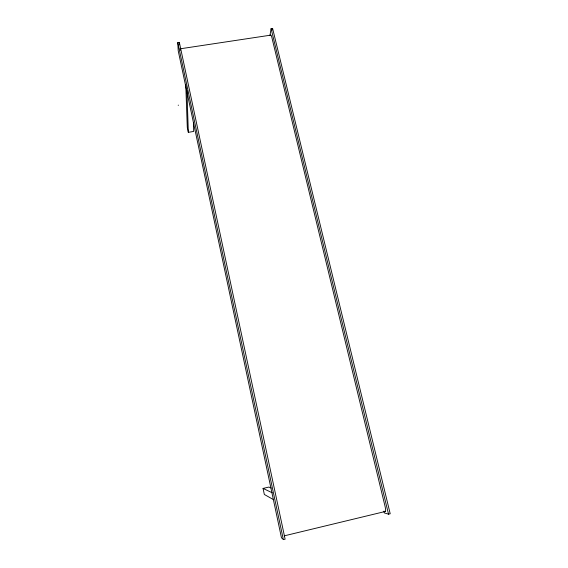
<?xml version="1.0" encoding="UTF-8"?>
<svg xmlns="http://www.w3.org/2000/svg" width="568" height="568" viewBox="0 0 568 568"><rect width="100%" height="100%" fill="white"/><g stroke="black" fill="none" stroke-linecap="round" stroke-linejoin="round"><path stroke-width="0.85" d="M269.985 35.259L271.099 28.627L272.597 28.4L390.209 513.756L388.519 514.168L384.323 512.918L383.911 511.193M272.313 30.061L272.597 28.4M284.22 535.851L385.132 511.505M283.354 539.6L285.115 539.174L179.346 42.373L177.791 42.6L178.21 50.758L281.458 537.754L283.354 539.6L177.791 42.6M273.173 499.45L264.333 494.48L263.062 488.416L268.884 487.067L271.241 488.054M185.771 84.831L187.291 127.381L188.327 132.33L193.667 131.442L193.518 122.688M179.978 48.841L270.787 35.138M263.062 488.416L272.335 492.846M180.262 49.48L180.461 50.247M271.099 28.627L388.519 514.168M178.253 105.08L178.281 105.449M179.346 42.373L179.46 44.815M186.936 90.347L188.327 132.33M384.77 511.235A5.51 1.115 75.1 0 0 385.09 506.5L271.852 37.445A4.8 0.859 82.2 0 0 270.588 35.322"/></g></svg>
